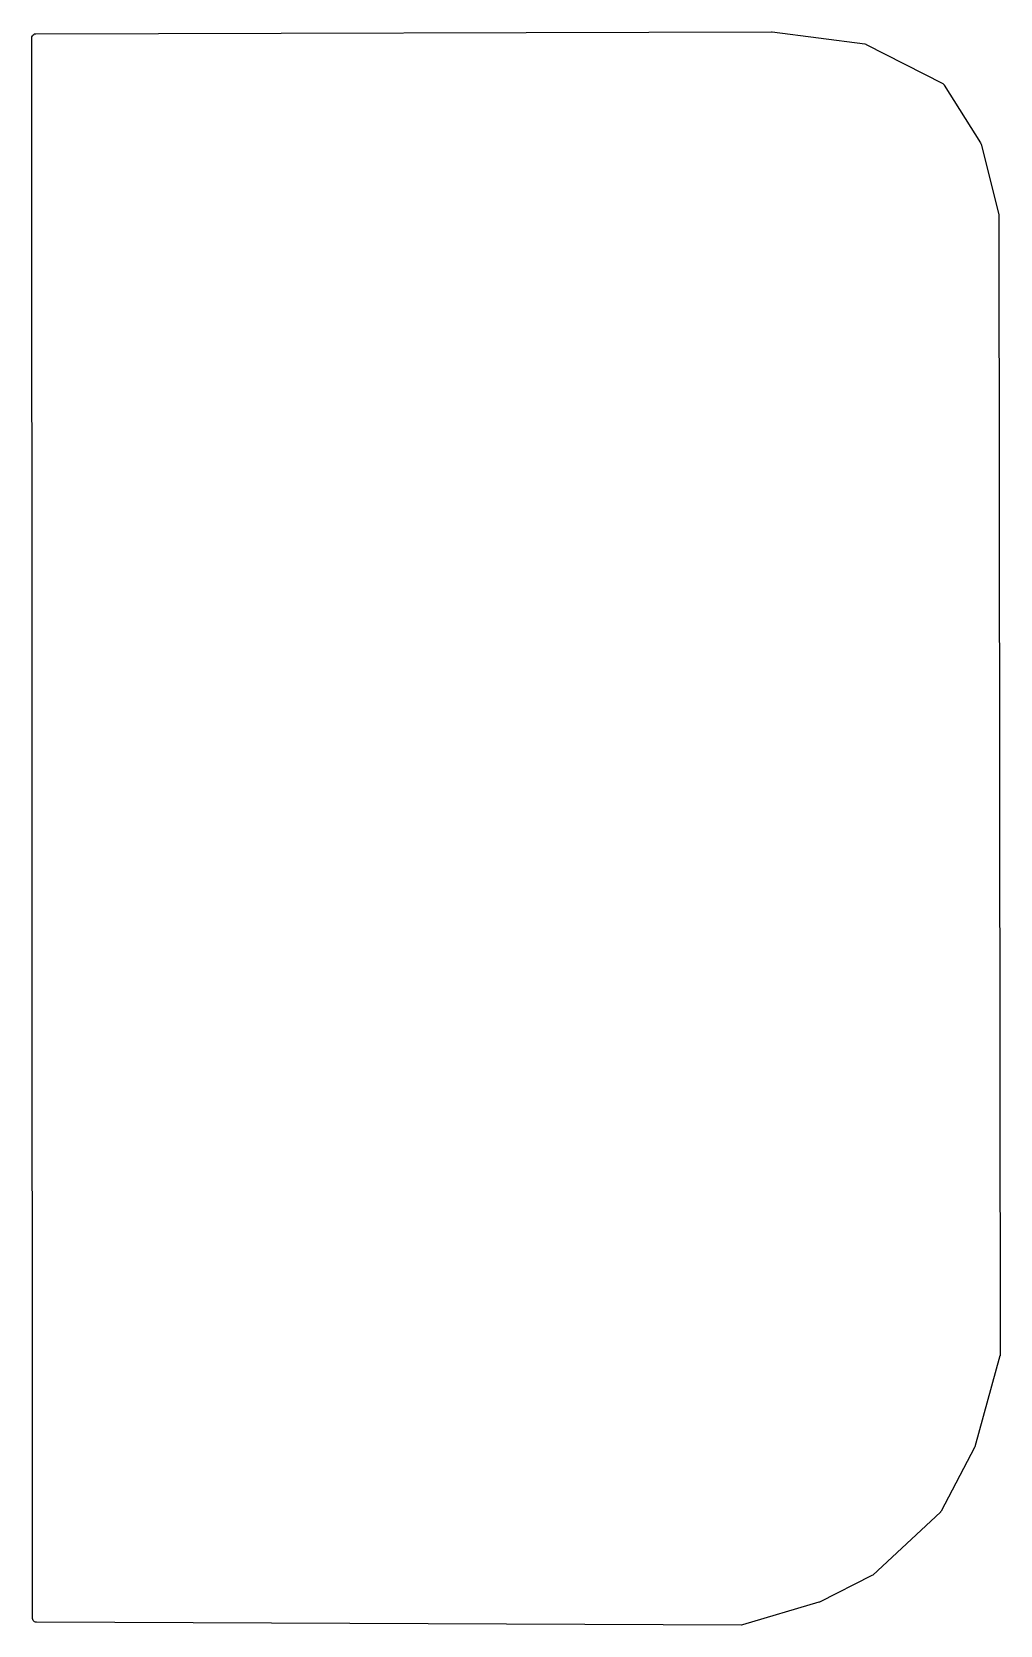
# Model space of a CAD drawing. Header units: millimetres. Extents: x 88 to 236, y -149 to -88.
# Drawn here: x 205.98 to 236.18, y -148.7 to -99.02 of the extents above; entities that cross this region are included whole.
import ezdxf

# ---------------------------------------------------------------- set-up
doc = ezdxf.new("R2010")
doc.units = ezdxf.units.MM
doc.layers.add('F.Cu', color=13, linetype='CONTINUOUS', true_color=0xc83434)

msp = doc.modelspace()

# ---------------------------------------------------------------- linework, layer by layer
at = {"layer": 'F.Cu', "linetype": 'CONTINUOUS'}
for p, q in [((205.980049, -99.20372), (205.983932, -99.172889)), ((205.999413, -147.156839), (205.980049, -99.20372)), ((205.983932, -99.172889), (205.995363, -99.143984)), ((205.995363, -99.143984), (206.013623, -99.118831)), ((206.013623, -99.118831), (206.037564, -99.099008)), ((206.037564, -99.099008), (206.065683, -99.085762)), ((206.065683, -99.085762), (206.096213, -99.079926)), ((206.096213, -99.079926), (206.103715, -99.079678)), ((206.103715, -99.079678), (229.051812, -99.020021)), ((229.051812, -99.020021), (229.068127, -99.021057)), ((229.068127, -99.021057), (231.958643, -99.39722)), ((231.958643, -99.39722), (231.988714, -99.405062)), ((231.988714, -99.405062), (231.999159, -99.409815)), ((231.999159, -99.409815), (234.389618, -100.634435)), ((234.389618, -100.634435), (234.415286, -100.651962)), ((234.415286, -100.651962), (234.43579, -100.675322)), ((234.43579, -100.675322), (234.438135, -100.678922)), ((234.438135, -100.678922), (235.569571, -102.483368)), ((235.569571, -102.483368), (235.582652, -102.511564)), ((235.582652, -102.511564), (235.584781, -102.51904)), ((235.584781, -102.51904), (236.136283, -104.715199)), ((236.136283, -104.715199), (236.140017, -104.745261)), ((236.140017, -104.745261), (236.179981, -140.273118)), ((236.175505, -140.306272), (235.393575, -143.137055)), ((236.17612, -140.303959), (236.175505, -140.306272)), ((236.179981, -140.273118), (236.17612, -140.303959)), ((235.383733, -143.161882), (234.339805, -145.141406)), ((235.393575, -143.137055), (235.383733, -143.161882)), ((234.314619, -145.174319), (232.206651, -147.13691)), ((234.321975, -145.166866), (234.314619, -145.174319)), ((234.339805, -145.141406), (234.321975, -145.166866)), ((205.99995, -148.486553), (205.999413, -147.156839)), ((232.178056, -147.156839), (230.547245, -147.980481)), ((232.181426, -147.155072), (232.178056, -147.156839)), ((232.206651, -147.13691), (232.181426, -147.155072)), ((230.526626, -147.988672), (228.147514, -148.694801)), ((230.547245, -147.980481), (230.526626, -147.988672)), ((206.000164, -148.493786), (205.99995, -148.486553)), ((206.005864, -148.524341), (206.000164, -148.493786)), ((206.018984, -148.552519), (206.005864, -148.524341)), ((206.038699, -148.576549), (206.018984, -148.552519)), ((206.063771, -148.594921), (206.038699, -148.576549)), ((206.092624, -148.606481), (206.063771, -148.594921)), ((206.123446, -148.610502), (206.092624, -148.606481)), ((228.111728, -148.699925), (206.123446, -148.610502)), ((228.116843, -148.69984), (228.111728, -148.699925)), ((228.147514, -148.694801), (228.116843, -148.69984))]:
    msp.add_line(p, q, dxfattribs=at)

doc.saveas('drawing.dxf')
